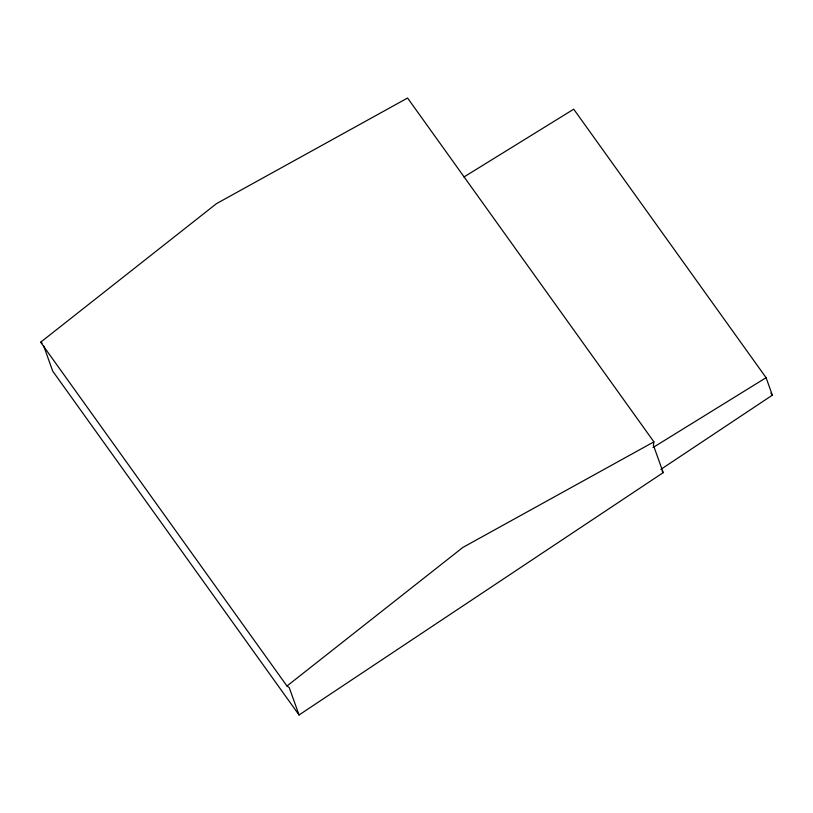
<?xml version="1.0" encoding="UTF-8"?>
<svg xmlns="http://www.w3.org/2000/svg" width="813" height="813" viewBox="0 0 813 813"><rect width="100%" height="100%" fill="white"/><g stroke="black" fill="none" stroke-linecap="round" stroke-linejoin="round"><path stroke-width="1.22" d="M299.042 714.973L289.215 687.524L286.969 686.03L40.65 342.202L216.502 203.626L407.577 98.027L653.906 441.855L653.388 445.189L663.215 472.638L299.042 714.973L52.723 371.145L43.75 346.084M286.969 686.03L462.831 547.454L653.906 441.855M660.867 469.365L772.35 395.179L766.09 377.699L573.724 109.186L463.918 177.01M653.052 447.516L766.09 377.699M40.65 342.202L42.144 343.198M770.876 393.116L772.35 395.179M662.046 471.001L663.215 472.638"/></g></svg>
